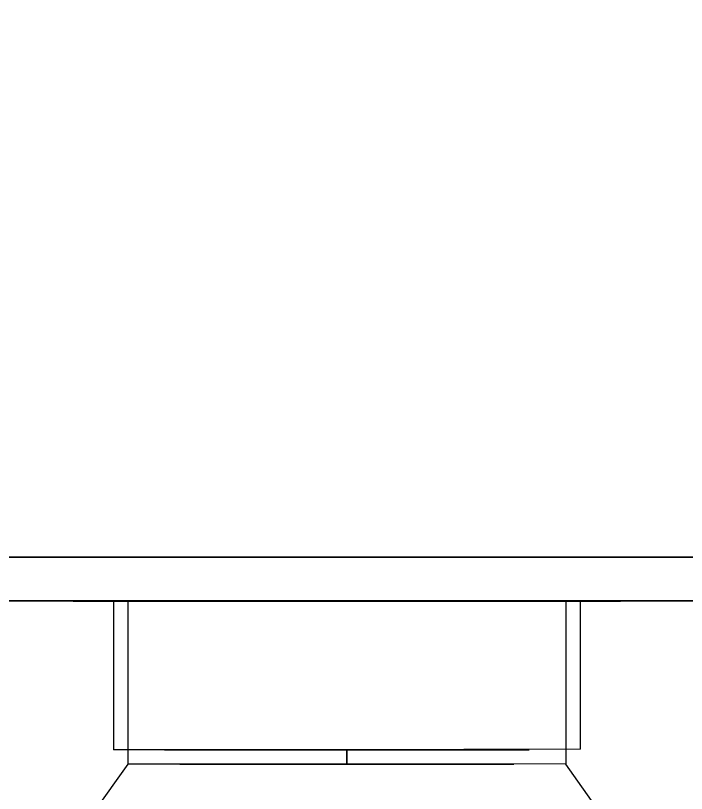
# Model space of a CAD drawing. Header units: millimetres. Extents: x 441156 to 441876, y 4514765 to 4515211.
# Drawn here: x 441335.9161 to 441336.1459, y 4515147.8633 to 4515148.1298 of the extents above; entities that cross this region are included whole.
import ezdxf

# ---------------------------------------------------------------- set-up
doc = ezdxf.new("R2010")
doc.units = ezdxf.units.MM
doc.layers.add('01_mono PRIMERA', color=2, linetype='Continuous')
doc.layers.add('Instalaciones_ventilación_extracción', color=86, linetype='Continuous', lineweight=25)

# ---------------------------------------------------------------- blocks, each defined once
blk = doc.blocks.new('A$C065C7C63')
at = {"layer": '01_mono PRIMERA', "color": 254}
blk.add_arc((4.282219132967725, 9.214894154853937, -5.30737347269713e-07), 0.725, 183.2758289597543, 269.999999999964, dxfattribs=at)

msp = doc.modelspace()

# ---------------------------------------------------------------- linework, layer by layer
at = {"layer": 'Instalaciones_ventilación_extracción'}
for p, q in [((441336.1595905849, 4515147.944306034, -5.307373364137415e-07), (441335.8996023794, 4515147.944306034, -5.307373364137415e-07)), ((441335.8996023794, 4515147.944306034, -5.307373364137415e-07), (441336.1595905849, 4515147.944306034, -5.307373364137415e-07)), ((441336.1045951803, 4515147.929419546, -5.307373364137415e-07), (441336.1045951803, 4515147.873519546, -5.307373364137415e-07)), ((441336.1095951802, 4515147.878519547, -5.307373364137415e-07), (441336.1095951802, 4515147.929419546, -5.307373364137415e-07)), ((441335.8995964822, 4515147.929306034, -5.307373364137415e-07), (441336.1595964829, 4515147.929306034, -5.307373364137415e-07)), ((441336.1595964829, 4515147.929306034, -5.307373364137415e-07), (441335.8995964822, 4515147.929306034, -5.307373364137415e-07)), ((441335.9358464821, 4515147.929306034, -5.307373364137415e-07), (441335.9508464827, 4515147.929306034, -5.307373364137415e-07)), ((441335.9358464821, 4515147.929206034, -5.307373364137415e-07), (441335.9358464821, 4515147.929306034, -5.307373364137415e-07)), ((441335.9358464821, 4515147.929206034, -5.307373364137415e-07), (441335.9358464821, 4515147.929306034, -5.307373364137415e-07)), ((441335.9508464827, 4515147.929306034, -5.307373364137415e-07), (441335.9358464821, 4515147.929306034, -5.307373364137415e-07)), ((441335.9358464821, 4515147.929206034, -5.307373364137415e-07), (441335.9508464827, 4515147.929206034, -5.307373364137415e-07)), ((441335.9508464827, 4515147.929206034, -5.307373364137415e-07), (441335.9358464821, 4515147.929206034, -5.307373364137415e-07)), ((441335.949596483, 4515147.929206034, -5.307373364137415e-07), (441335.949596483, 4515147.878306034, -5.307373364137415e-07)), ((441335.9508464827, 4515147.929206034, -5.307373364137415e-07), (441335.9508464827, 4515147.929306034, -5.307373364137415e-07)), ((441336.1083464824, 4515147.929306034, -5.307373364137415e-07), (441335.9508464827, 4515147.929306034, -5.307373364137415e-07)), ((441335.9508464827, 4515147.929306034, -5.307373364137415e-07), (441336.1083464824, 4515147.929306034, -5.307373364137415e-07)), ((441335.9508464827, 4515147.929206034, -5.307373364137415e-07), (441335.9508464827, 4515147.929306034, -5.307373364137415e-07)), ((441335.9508464827, 4515147.929206034, -5.307373364137415e-07), (441336.1083464824, 4515147.929206034, -5.307373364137415e-07)), ((441336.1083464824, 4515147.929206034, -5.307373364137415e-07), (441335.9508464827, 4515147.929206034, -5.307373364137415e-07)), ((441335.9545964829, 4515147.873306034, -5.307373364137415e-07), (441335.9545964829, 4515147.929206034, -5.307373364137415e-07)), ((441335.9670964821, 4515147.929206034, -5.307373364137415e-07), (441336.0920964821, 4515147.929206034, -5.307373364137415e-07)), ((441336.0920964821, 4515147.929206034, -5.307373364137415e-07), (441335.9670964821, 4515147.929206034, -5.307373364137415e-07)), ((441336.0870964822, 4515147.929206034, -5.307373364137415e-07), (441335.9720964829, 4515147.929206034, -5.307373364137415e-07)), ((441335.9720964829, 4515147.929206034, -5.307373364137415e-07), (441336.0870964822, 4515147.929206034, -5.307373364137415e-07)), ((441336.1083464824, 4515147.929206034, -5.307373364137415e-07), (441336.1083464824, 4515147.929306034, -5.307373364137415e-07)), ((441336.1233464821, 4515147.929306034, -5.307373364137415e-07), (441336.1083464824, 4515147.929306034, -5.307373364137415e-07)), ((441336.1083464824, 4515147.929306034, -5.307373364137415e-07), (441336.1233464821, 4515147.929306034, -5.307373364137415e-07)), ((441336.1083464824, 4515147.929206034, -5.307373364137415e-07), (441336.1083464824, 4515147.929306034, -5.307373364137415e-07)), ((441336.1233464821, 4515147.929206034, -5.307373364137415e-07), (441336.1083464824, 4515147.929206034, -5.307373364137415e-07)), ((441336.1083464824, 4515147.929206034, -5.307373364137415e-07), (441336.1233464821, 4515147.929206034, -5.307373364137415e-07)), ((441336.1233464821, 4515147.929206034, -5.307373364137415e-07), (441336.1233464821, 4515147.929306034, -5.307373364137415e-07)), ((441336.1233464821, 4515147.929206034, -5.307373364137415e-07), (441336.1233464821, 4515147.929306034, -5.307373364137415e-07)), ((441336.0295964821, 4515147.878306034, -5.307373364137415e-07), (441335.949596483, 4515147.878306034, -5.307373364137415e-07)), ((441335.9670964821, 4515147.878306034, -5.307373364137415e-07), (441336.0295964821, 4515147.878306034, -5.307373364137415e-07)), ((441336.1095951802, 4515147.878519547, -5.307373364137415e-07), (441336.0295964821, 4515147.878306034, -5.307373364137415e-07)), ((441336.0295964821, 4515147.878306034, -5.307373364137415e-07), (441336.0920964821, 4515147.878306034, -5.307373364137415e-07)), ((441336.0295964821, 4515147.878306034, -5.307373364137415e-07), (441336.0295964821, 4515147.873306034, -5.307373364137415e-07)), ((441336.0295964821, 4515147.873306034, -5.307373364137415e-07), (441336.0295964821, 4515147.878306034, -5.307373364137415e-07)), ((441336.1045951803, 4515147.873519546, -5.307373364137415e-07), (441336.0295964821, 4515147.873306034, -5.307373364137415e-07)), ((441335.9195964827, 4515147.824339518, -5.307373364137415e-07), (441335.9545964829, 4515147.873306034, -5.307373364137415e-07)), ((441336.0295964821, 4515147.873306034, -5.307373364137415e-07), (441335.9545964829, 4515147.873306034, -5.307373364137415e-07)), ((441335.9723733605, 4515147.873306034, -5.307373364137415e-07), (441336.0295964821, 4515147.873306034, -5.307373364137415e-07)), ((441336.0295964821, 4515147.873306034, -5.307373364137415e-07), (441336.0868196047, 4515147.873306034, -5.307373364137415e-07)), ((441336.1395964824, 4515147.824339518, -5.307373364137415e-07), (441336.1045964823, 4515147.873306034, -5.307373364137415e-07))]:
    msp.add_line(p, q, dxfattribs=at)

# ---------------------------------------------------------------- block references
at = {"layer": '01_mono PRIMERA'}
msp.add_blockref('A$C065C7C63', (441332.4752752318, 4515139.532857206), dxfattribs=at)

doc.saveas('drawing.dxf')
